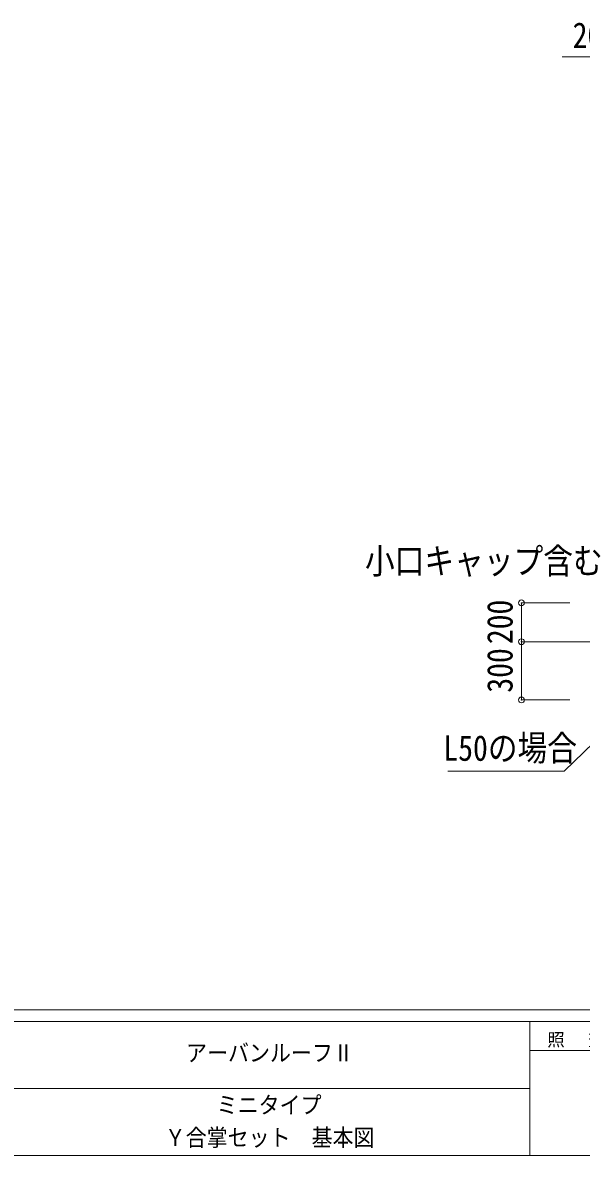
# Model space of a CAD drawing. Units: millimetres at full size, sheet at 1:30. Extents: x -8432 to 8432, y -5820 to 5820.
# Drawn here: x 89 to 2967, y -5820 to 14 of the extents above; entities that cross this region are included whole.
import ezdxf
from ezdxf.enums import TextEntityAlignment as Align

# ---------------------------------------------------------------- set-up
doc = ezdxf.new("R2010")
doc.units = ezdxf.units.MM
doc.header["$LTSCALE"] = 30
doc.header["$PDMODE"] = 32
doc.header["$PDSIZE"] = 30
doc.layers.add('0-6_OTH_LINE', color=4, linetype='Continuous', lineweight=9)
doc.layers.add('F-0_240', color=7, linetype='Continuous', lineweight=9)
doc.styles.add('ＭＳ ゴシック', font='')
doc.styles.get('ＭＳ ゴシック').set_extended_font_data('MS Gothic')

msp = doc.modelspace()

# ---------------------------------------------------------------- linework, layer by layer
at = {"layer": '0-6_OTH_LINE', "color": 6}
for p, q in [((3093.42, -162.14), (2868.92, -162.14)), ((2658.42, -2974.48), (2908.42, -2974.48)), ((2658.42, -2974.48), (2658.42, -3174.48)), ((2658.42, -2974.48), (2908.42, -2974.48)), ((2658.42, -2974.48), (2658.42, -3174.48)), ((2658.42, -3174.48), (2908.42, -3174.48)), ((2658.42, -3174.48), (2908.42, -3174.48)), ((2658.42, -3174.48), (2658.42, -3474.48)), ((2658.42, -3474.48), (2908.42, -3474.48))]:
    msp.add_line(p, q, dxfattribs=at)
at = {"layer": '0-6_OTH_LINE', "color": 7}
msp.add_line((2699.39, -3174.48), (3784.42, -3174.48), dxfattribs=at)
msp.add_lwpolyline([(2278.78, -3840.78), (2878.9, -3840.78), (3081.15, -3645.16)], dxfattribs=at)
at = {"layer": '0-6_OTH_LINE', "color": 6}
for p in [(2658.42, -2974.48), (2658.42, -2974.48), (2658.42, -3174.48), (2658.42, -3174.48), (2658.42, -3474.48)]:
    msp.add_point(p, dxfattribs=at)
at = {"layer": 'F-0_240', "color": 5}
for p, q in [((-8432.06, -5070), (8007.94, -5070)), ((-8432.06, -5130), (5341.19, -5130)), ((2701.18, -5130), (2701.18, -5820)), ((2701.18, -5280), (4501.18, -5280)), ((-3448.82, -5475), (2701.18, -5475)), ((-8432.06, -5820), (8007.94, -5820))]:
    msp.add_line(p, q, dxfattribs=at)

# ---------------------------------------------------------------- texts
at = {"layer": '0-6_OTH_LINE', "color": 7, "style": 'ＭＳ ゴシック', "width": 0.85}
for s, p in [('20', (2922.13, -156.14)), ('小口キャップ含む', (1852.54, -2864.31)), ('L50の場合', (2256.26, -3827.52))]:
    msp.add_text(s, height=132, dxfattribs=at).set_placement(p, align=Align.BOTTOM_LEFT)
for s, p in [('200', (2652.42, -3186.98)), ('200', (2652.42, -3186.98)), ('300', (2652.42, -3436.98))]:
    msp.add_text(s, height=132, rotation=90, dxfattribs=at).set_placement(p, align=Align.BOTTOM_LEFT)
at = {"layer": 'F-0_240', "style": 'ＭＳ ゴシック', "width": 0.9}
for s, p in [('アーバンルーフⅡ', (931.18, -5362.5)), ('ミニタイプ', (1088.68, -5630.88)), ('Ｙ合掌セット\u3000基本図', (821.4, -5798.5))]:
    msp.add_text(s, height=87.98, dxfattribs=at).set_placement(p, align=Align.BOTTOM_LEFT)
at = {"layer": 'F-0_240', "insert": (2791.19, -5265), "char_height": 65.98, "attachment_point": 7, "style": 'ＭＳ ゴシック'}
msp.add_mtext('\\T1.17;照\u3000査', dxfattribs=at)

doc.saveas('drawing.dxf')
